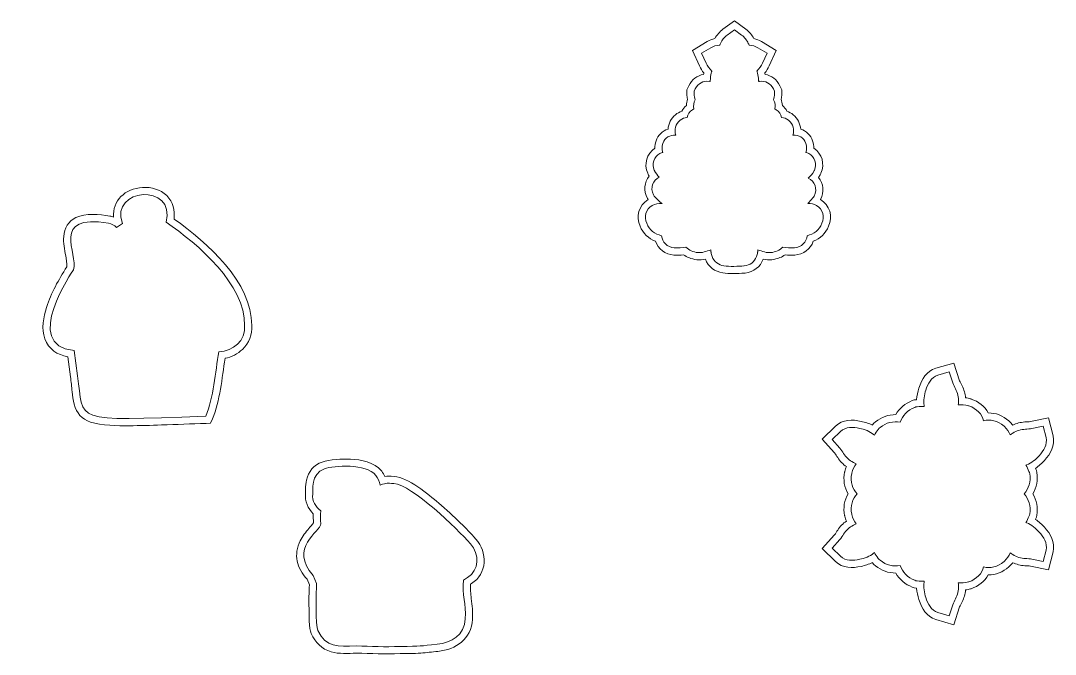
# Model space of a CAD drawing. Header units: millimetres. Extents: x -1956 to 3160, y -604 to 586.
# Drawn here: x 178.4 to 610, y 107.8 to 372 of the extents above; entities that cross this region are included whole.
import ezdxf

# ---------------------------------------------------------------- set-up
doc = ezdxf.new("R2010")
doc.units = ezdxf.units.MM
doc.header["$MEASUREMENT"] = 0
doc.layers.add('Katman 1', color=7, linetype='Continuous')

msp = doc.modelspace()

# ---------------------------------------------------------------- linework, layer by layer
at = {"layer": 'Katman 1', "color": 22, "lineweight": 20}
for points, knots in [([(488.1698, 272.6107), (488.1664, 272.6018), (488.163, 272.593), (488.1596, 272.5842), (486.9812, 269.314), (484.0374, 267.2317), (480.6356, 266.8018), (480.6356, 266.8018), (480.4613, 266.7797), (480.4613, 266.7797), (480.4613, 266.7797), (480.2862, 266.7654), (480.2862, 266.7654), (477.6662, 266.5502), (473.8326, 266.3942), (471.2655, 266.8453), (467.9863, 267.3601), (465.1888, 269.4203), (464.0487, 272.5842), (464.0454, 272.593), (464.042, 272.6018), (464.0386, 272.6107), (461.6724, 272.0103), (459.3411, 272.3301), (457.0694, 273.2198), (456.2939, 273.5236), (455.5827, 273.9262), (454.9435, 274.4253), (453.5917, 274.2458), (452.2217, 274.2052), (450.8609, 274.2998), (447.3067, 274.5471), (444.3189, 276.8078), (443.2097, 280.0407), (440.3077, 281.1915), (438.0325, 283.3204), (436.798, 286.3316), (434.9225, 290.3737), (436.3119, 295.0708), (440.1017, 297.3979), (440.1017, 297.3979), (439.8209, 297.912), (439.8209, 297.912), (438.0842, 301.0917), (438.5246, 304.6768), (440.6051, 307.2344), (440.4401, 307.5064), (440.285, 307.7864), (440.1394, 308.0746), (440.1394, 308.0746), (440.0529, 308.2459), (440.0529, 308.2459), (440.0529, 308.2459), (439.9747, 308.4211), (439.9747, 308.4211), (438.2783, 312.2258), (439.5199, 316.6166), (442.9414, 318.8717), (442.9259, 319.875), (443.0902, 320.8789), (443.4441, 321.8612), (444.2769, 324.353), (446.1402, 326.072), (448.4359, 326.8198), (448.6228, 329.11), (449.6643, 331.242), (451.5824, 332.7965), (452.368, 333.4603), (453.2327, 333.9354), (454.1649, 334.2499), (454.6445, 335.1775), (455.2952, 336.0079), (456.0831, 336.7037), (456.1169, 337.5716), (456.2807, 338.4298), (456.5718, 339.2507), (456.4113, 339.958), (456.3291, 340.6808), (456.3273, 341.4126), (456.3273, 341.4126), (456.3228, 343.2487), (456.3228, 343.2487), (456.3228, 343.2487), (457.1194, 344.903), (457.1194, 344.903), (458.4001, 347.5626), (460.6141, 349.1781), (463.279, 349.6201), (463.3152, 349.8179), (463.3549, 350.015), (463.3974, 350.2116), (462.6893, 351.1077), (462.0792, 352.0748), (461.601, 353.124), (461.601, 353.124), (458.6295, 359.6445), (458.6295, 359.6445), (458.6295, 359.6445), (464.7847, 363.3134), (464.7847, 363.3134), (465.7953, 363.9157), (466.8551, 364.317), (467.9695, 364.5707), (468.824, 366.0779), (469.9324, 367.3707), (471.3392, 368.4234), (471.3392, 368.4234), (476.1323, 372.01), (476.1323, 372.01), (476.1323, 372.01), (480.9253, 368.4235), (480.9253, 368.4235), (482.3312, 367.3714), (483.4213, 366.076), (484.2588, 364.5662), (485.3659, 364.3123), (486.4192, 363.9121), (487.4237, 363.3134), (487.4237, 363.3134), (493.5789, 359.6445), (493.5789, 359.6445), (493.5789, 359.6445), (490.6074, 353.124), (490.6074, 353.124), (490.1292, 352.0748), (489.5191, 351.1077), (488.811, 350.2116), (488.8535, 350.015), (488.8932, 349.8179), (488.9294, 349.6201), (491.5943, 349.1781), (493.8083, 347.5626), (495.089, 344.903), (495.089, 344.903), (495.8856, 343.2487), (495.8856, 343.2487), (495.8856, 343.2487), (495.8811, 341.4126), (495.8811, 341.4126), (495.8793, 340.6808), (495.7971, 339.958), (495.6366, 339.2507), (495.9277, 338.4298), (496.0915, 337.5716), (496.1253, 336.7037), (496.9132, 336.0079), (497.5639, 335.1775), (498.0435, 334.2499), (498.9757, 333.9354), (499.8404, 333.4603), (500.626, 332.7965), (502.5441, 331.242), (503.5856, 329.11), (503.7725, 326.8198), (506.0682, 326.072), (507.9315, 324.353), (508.7643, 321.8613), (509.1182, 320.8789), (509.2825, 319.8751), (509.267, 318.8717), (512.6885, 316.6167), (513.9301, 312.2258), (512.2337, 308.4211), (512.2337, 308.4211), (512.1555, 308.2459), (512.1555, 308.2459), (512.1555, 308.2459), (512.069, 308.0746), (512.069, 308.0746), (511.8211, 307.5838), (511.5474, 307.1203), (511.2467, 306.6812), (513.2756, 304.1435), (513.7108, 300.6077), (512.0112, 297.4558), (515.873, 295.1493), (517.3016, 290.4074), (515.4104, 286.3316), (514.1759, 283.3204), (511.9007, 281.1915), (508.9987, 280.0407), (507.8895, 276.8078), (504.9017, 274.5471), (501.3475, 274.2998), (499.9867, 274.2052), (498.6167, 274.2458), (497.2649, 274.4253), (496.6257, 273.9262), (495.9145, 273.5236), (495.139, 273.2198), (492.8673, 272.3301), (490.536, 272.0103), (488.1698, 272.6107)], [0, 0, 0, 0, 0.015625, 0.015625, 0.015625, 0.03125, 0.03125, 0.03125, 0.046875, 0.046875, 0.046875, 0.0625, 0.0625, 0.0625, 0.078125, 0.078125, 0.078125, 0.09375, 0.09375, 0.09375, 0.109375, 0.109375, 0.109375, 0.125, 0.125, 0.125, 0.140625, 0.140625, 0.140625, 0.15625, 0.15625, 0.15625, 0.171875, 0.171875, 0.171875, 0.1875, 0.1875, 0.1875, 0.203125, 0.203125, 0.203125, 0.21875, 0.21875, 0.21875, 0.234375, 0.234375, 0.234375, 0.25, 0.25, 0.25, 0.265625, 0.265625, 0.265625, 0.28125, 0.28125, 0.28125, 0.296875, 0.296875, 0.296875, 0.3125, 0.3125, 0.3125, 0.328125, 0.328125, 0.328125, 0.34375, 0.34375, 0.34375, 0.359375, 0.359375, 0.359375, 0.375, 0.375, 0.375, 0.390625, 0.390625, 0.390625, 0.40625, 0.40625, 0.40625, 0.421875, 0.421875, 0.421875, 0.4375, 0.4375, 0.4375, 0.453125, 0.453125, 0.453125, 0.46875, 0.46875, 0.46875, 0.484375, 0.484375, 0.484375, 0.5, 0.5, 0.5, 0.515625, 0.515625, 0.515625, 0.53125, 0.53125, 0.53125, 0.546875, 0.546875, 0.546875, 0.5625, 0.5625, 0.5625, 0.578125, 0.578125, 0.578125, 0.59375, 0.59375, 0.59375, 0.609375, 0.609375, 0.609375, 0.625, 0.625, 0.625, 0.640625, 0.640625, 0.640625, 0.65625, 0.65625, 0.65625, 0.671875, 0.671875, 0.671875, 0.6875, 0.6875, 0.6875, 0.703125, 0.703125, 0.703125, 0.71875, 0.71875, 0.71875, 0.734375, 0.734375, 0.734375, 0.75, 0.75, 0.75, 0.765625, 0.765625, 0.765625, 0.78125, 0.78125, 0.78125, 0.796875, 0.796875, 0.796875, 0.8125, 0.8125, 0.8125, 0.828125, 0.828125, 0.828125, 0.84375, 0.84375, 0.84375, 0.859375, 0.859375, 0.859375, 0.875, 0.875, 0.875, 0.890625, 0.890625, 0.890625, 0.90625, 0.90625, 0.90625, 0.921875, 0.921875, 0.921875, 0.9375, 0.9375, 0.9375, 0.953125, 0.953125, 0.953125, 0.96875, 0.96875, 0.96875, 0.984375, 0.984375, 0.984375, 1, 1, 1, 1]), ([(485.8576, 276.4753), (485.864, 276.3029), (485.865, 276.1253), (485.8569, 275.9385), (485.8569, 275.9385), (485.8469, 275.7091), (485.8469, 275.7091), (485.8469, 275.7091), (485.816, 275.4816), (485.816, 275.4816), (485.7295, 274.8456), (485.5799, 274.2267), (485.3477, 273.6303), (484.5637, 271.4177), (482.5592, 270.069), (480.2595, 269.7781), (480.2595, 269.7781), (480.1503, 269.7643), (480.1503, 269.7643), (480.1503, 269.7643), (480.0407, 269.7553), (480.0407, 269.7553), (478.0716, 269.5938), (473.8729, 269.4266), (471.7574, 269.8049), (469.5384, 270.1449), (467.6228, 271.4794), (466.8607, 273.6303), (466.6285, 274.2267), (466.4789, 274.8456), (466.3924, 275.4816), (466.3924, 275.4816), (466.3615, 275.7091), (466.3615, 275.7091), (466.3615, 275.7091), (466.3515, 275.9385), (466.3515, 275.9385), (466.3434, 276.1253), (466.3444, 276.3029), (466.3508, 276.4753), (465.4447, 276.1519), (464.5194, 275.8656), (463.5794, 275.5952), (461.7206, 275.0346), (459.9256, 275.3179), (458.1635, 276.0132), (457.2359, 276.3714), (456.5055, 276.9255), (455.9264, 277.6409), (454.3424, 277.2939), (452.7114, 277.1635), (451.0691, 277.2926), (448.0474, 277.488), (445.9762, 279.75), (445.7666, 282.375), (442.9319, 283.0469), (440.67, 284.7363), (439.5475, 287.5345), (438.2601, 290.2333), (439.1652, 293.4102), (441.8333, 294.9374), (443.0578, 295.6383), (444.5369, 295.9078), (445.9436, 295.7485), (444.9, 296.5565), (443.931, 297.4663), (443.056, 298.4807), (443.056, 298.4807), (442.7087, 298.8833), (442.7087, 298.8833), (442.7087, 298.8833), (442.4538, 299.35), (442.4538, 299.35), (440.7892, 302.398), (442.2154, 305.4938), (444.781, 306.8337), (444.0223, 307.527), (443.3599, 308.3527), (442.8171, 309.4273), (442.8171, 309.4273), (442.7633, 309.5338), (442.7633, 309.5338), (442.7633, 309.5338), (442.7147, 309.6428), (442.7147, 309.6428), (441.5449, 312.2622), (442.4975, 315.2868), (445.0502, 316.6378), (445.4706, 316.8604), (445.8613, 317.0047), (446.2655, 317.109), (445.8591, 318.3013), (445.8008, 319.5761), (446.2785, 320.8773), (447.0745, 323.31), (449.3032, 324.412), (451.6571, 324.2198), (451.0386, 326.5084), (451.5146, 328.8965), (453.4956, 330.4854), (454.3704, 331.2334), (455.3531, 331.5614), (456.3863, 331.6844), (456.6918, 332.9462), (457.4646, 334.1026), (458.6505, 334.9053), (458.6505, 334.9053), (459.1827, 335.2654), (459.1827, 335.2654), (458.9281, 336.5774), (459.1344, 337.9023), (459.7548, 339.0464), (459.4797, 339.7945), (459.3294, 340.5842), (459.3273, 341.4199), (459.3273, 341.4199), (459.3245, 342.5675), (459.3245, 342.5675), (459.3245, 342.5675), (459.8224, 343.6015), (459.8224, 343.6015), (461.0076, 346.0629), (463.1679, 346.9432), (465.54, 346.7073), (465.54, 346.7073), (465.6366, 346.7518), (465.6366, 346.7518), (465.6366, 346.7518), (465.9745, 346.705), (465.9745, 346.705), (465.9745, 346.705), (466.0903, 348.0608), (466.0903, 348.0608), (466.1695, 348.9881), (466.3806, 349.8562), (466.6142, 350.752), (466.634, 350.828), (466.6581, 350.9149), (466.6832, 351.0071), (465.7295, 351.998), (464.9066, 353.1046), (464.3309, 354.3681), (464.3309, 354.3681), (462.4737, 358.4434), (462.4737, 358.4434), (462.4737, 358.4434), (466.3207, 360.7364), (466.3207, 360.7364), (467.4036, 361.3819), (468.5535, 361.6968), (469.7978, 361.842), (469.8591, 361.8492), (469.9228, 361.8554), (469.9879, 361.8611), (470.0871, 362.0997), (470.1868, 362.3386), (470.2956, 362.5572), (470.9828, 363.9385), (471.8957, 365.0928), (473.1366, 366.0214), (473.1366, 366.0214), (476.1323, 368.2631), (476.1323, 368.2631), (476.1323, 368.2631), (479.1279, 366.0215), (479.1279, 366.0215), (480.3717, 365.0907), (481.2651, 363.9229), (481.9348, 362.5317), (482.0349, 362.3237), (482.1286, 362.0925), (482.2225, 361.861), (482.2869, 361.8553), (482.3499, 361.8491), (482.4106, 361.842), (483.6549, 361.6968), (484.8048, 361.3819), (485.8877, 360.7364), (485.8877, 360.7364), (489.7347, 358.4434), (489.7347, 358.4434), (489.7347, 358.4434), (487.8775, 354.3681), (487.8775, 354.3681), (487.3018, 353.1046), (486.4789, 351.998), (485.5252, 351.0071), (485.5503, 350.9149), (485.5744, 350.828), (485.5942, 350.752), (485.8278, 349.8562), (486.0389, 348.9881), (486.1181, 348.0608), (486.1181, 348.0608), (486.2339, 346.705), (486.2339, 346.705), (486.2339, 346.705), (486.5718, 346.7518), (486.5718, 346.7518), (486.5718, 346.7518), (486.6684, 346.7073), (486.6684, 346.7073), (489.0405, 346.9432), (491.2008, 346.0629), (492.386, 343.6015), (492.386, 343.6015), (492.8839, 342.5675), (492.8839, 342.5675), (492.8839, 342.5675), (492.8811, 341.4199), (492.8811, 341.4199), (492.879, 340.5842), (492.7287, 339.7945), (492.4536, 339.0464), (493.074, 337.9023), (493.2803, 336.5774), (493.0257, 335.2654), (493.0257, 335.2654), (493.5579, 334.9053), (493.5579, 334.9053), (494.7438, 334.1026), (495.5166, 332.9462), (495.8221, 331.6844), (496.8553, 331.5614), (497.838, 331.2334), (498.7128, 330.4854), (500.6938, 328.8965), (501.1698, 326.5084), (500.5513, 324.2198), (502.9052, 324.412), (505.1339, 323.31), (505.9299, 320.8773), (506.4076, 319.5762), (506.3493, 318.3014), (505.943, 317.1091), (506.3463, 317.005), (506.7373, 316.8606), (507.1582, 316.6378), (509.7109, 315.2868), (510.6635, 312.2622), (509.4937, 309.6428), (509.4937, 309.6428), (509.4451, 309.5338), (509.4451, 309.5338), (509.4451, 309.5338), (509.3913, 309.4273), (509.3913, 309.4273), (508.7287, 308.1155), (507.8879, 307.1746), (506.9113, 306.3927), (509.5496, 305.0866), (511.0442, 301.9437), (509.3546, 298.85), (509.3546, 298.85), (509.0998, 298.3834), (509.0998, 298.3834), (509.0998, 298.3834), (508.7525, 297.9808), (508.7525, 297.9808), (508.1263, 297.2549), (507.4876, 296.4987), (506.8036, 295.7884), (508.043, 295.8324), (509.3061, 295.5493), (510.3751, 294.9374), (513.0432, 293.4102), (513.9483, 290.2333), (512.6609, 287.5345), (511.5384, 284.7363), (509.2765, 283.0469), (506.4418, 282.375), (506.2322, 279.75), (504.161, 277.488), (501.1393, 277.2926), (499.497, 277.1635), (497.866, 277.2939), (496.282, 277.6409), (495.7029, 276.9255), (494.9725, 276.3714), (494.0449, 276.0132), (492.2828, 275.3179), (490.4878, 275.0346), (488.629, 275.5952), (487.689, 275.8656), (486.7637, 276.1519), (485.8576, 276.4753)], [0, 0, 0, 0, 0.01052632, 0.01052632, 0.01052632, 0.02105263, 0.02105263, 0.02105263, 0.03157895, 0.03157895, 0.03157895, 0.04210526, 0.04210526, 0.04210526, 0.05263158, 0.05263158, 0.05263158, 0.06315789, 0.06315789, 0.06315789, 0.07368421, 0.07368421, 0.07368421, 0.08421053, 0.08421053, 0.08421053, 0.09473684, 0.09473684, 0.09473684, 0.10526316, 0.10526316, 0.10526316, 0.11578947, 0.11578947, 0.11578947, 0.12631579, 0.12631579, 0.12631579, 0.13684211, 0.13684211, 0.13684211, 0.14736842, 0.14736842, 0.14736842, 0.15789474, 0.15789474, 0.15789474, 0.16842105, 0.16842105, 0.16842105, 0.17894737, 0.17894737, 0.17894737, 0.18947368, 0.18947368, 0.18947368, 0.2, 0.2, 0.2, 0.21052632, 0.21052632, 0.21052632, 0.22105263, 0.22105263, 0.22105263, 0.23157895, 0.23157895, 0.23157895, 0.24210526, 0.24210526, 0.24210526, 0.25263158, 0.25263158, 0.25263158, 0.26315789, 0.26315789, 0.26315789, 0.27368421, 0.27368421, 0.27368421, 0.28421053, 0.28421053, 0.28421053, 0.29473684, 0.29473684, 0.29473684, 0.30526316, 0.30526316, 0.30526316, 0.31578947, 0.31578947, 0.31578947, 0.32631579, 0.32631579, 0.32631579, 0.33684211, 0.33684211, 0.33684211, 0.34736842, 0.34736842, 0.34736842, 0.35789474, 0.35789474, 0.35789474, 0.36842105, 0.36842105, 0.36842105, 0.37894737, 0.37894737, 0.37894737, 0.38947368, 0.38947368, 0.38947368, 0.4, 0.4, 0.4, 0.41052632, 0.41052632, 0.41052632, 0.42105263, 0.42105263, 0.42105263, 0.43157895, 0.43157895, 0.43157895, 0.44210526, 0.44210526, 0.44210526, 0.45263158, 0.45263158, 0.45263158, 0.46315789, 0.46315789, 0.46315789, 0.47368421, 0.47368421, 0.47368421, 0.48421053, 0.48421053, 0.48421053, 0.49473684, 0.49473684, 0.49473684, 0.50526316, 0.50526316, 0.50526316, 0.51578947, 0.51578947, 0.51578947, 0.52631579, 0.52631579, 0.52631579, 0.53684211, 0.53684211, 0.53684211, 0.54736842, 0.54736842, 0.54736842, 0.55789474, 0.55789474, 0.55789474, 0.56842105, 0.56842105, 0.56842105, 0.57894737, 0.57894737, 0.57894737, 0.58947368, 0.58947368, 0.58947368, 0.6, 0.6, 0.6, 0.61052632, 0.61052632, 0.61052632, 0.62105263, 0.62105263, 0.62105263, 0.63157895, 0.63157895, 0.63157895, 0.64210526, 0.64210526, 0.64210526, 0.65263158, 0.65263158, 0.65263158, 0.66315789, 0.66315789, 0.66315789, 0.67368421, 0.67368421, 0.67368421, 0.68421053, 0.68421053, 0.68421053, 0.69473684, 0.69473684, 0.69473684, 0.70526316, 0.70526316, 0.70526316, 0.71578947, 0.71578947, 0.71578947, 0.72631579, 0.72631579, 0.72631579, 0.73684211, 0.73684211, 0.73684211, 0.74736842, 0.74736842, 0.74736842, 0.75789474, 0.75789474, 0.75789474, 0.76842105, 0.76842105, 0.76842105, 0.77894737, 0.77894737, 0.77894737, 0.78947368, 0.78947368, 0.78947368, 0.8, 0.8, 0.8, 0.81052632, 0.81052632, 0.81052632, 0.82105263, 0.82105263, 0.82105263, 0.83157895, 0.83157895, 0.83157895, 0.84210526, 0.84210526, 0.84210526, 0.85263158, 0.85263158, 0.85263158, 0.86315789, 0.86315789, 0.86315789, 0.87368421, 0.87368421, 0.87368421, 0.88421053, 0.88421053, 0.88421053, 0.89473684, 0.89473684, 0.89473684, 0.90526316, 0.90526316, 0.90526316, 0.91578947, 0.91578947, 0.91578947, 0.92631579, 0.92631579, 0.92631579, 0.93684211, 0.93684211, 0.93684211, 0.94736842, 0.94736842, 0.94736842, 0.95789474, 0.95789474, 0.95789474, 0.96842105, 0.96842105, 0.96842105, 0.97894737, 0.97894737, 0.97894737, 0.98947368, 0.98947368, 0.98947368, 1, 1, 1, 1]), ([(271.7794, 244.8981), (272.3696, 238.6592), (267.0072, 234.1155), (261.1104, 233.9837), (259.5494, 225.4393), (258.9173, 214.8835), (255.6247, 207.1307), (198.8077, 204.9777), (204.8492, 204.6766), (202.1658, 223.9892), (202.1658, 223.9892), (200.7257, 234.4958), (200.7257, 234.4958), (178.4354, 236.526), (200.3939, 267.9788), (200.4507, 268.1544), (202.5281, 274.5739), (190.6158, 291.738), (215.0803, 287.5753), (216.4034, 287.3502), (217.534, 286.718), (218.3758, 285.8083), (218.3758, 285.8083), (220.8557, 287.4719), (220.8557, 287.4719), (215.3378, 302.3068), (243.3019, 304.5019), (239.0788, 287.9678), (252.4598, 278.8992), (272.2025, 261.9072), (271.7794, 244.8981)], [0, 0, 0, 0, 0.1, 0.1, 0.1, 0.2, 0.2, 0.2, 0.3, 0.3, 0.3, 0.4, 0.4, 0.4, 0.5, 0.5, 0.5, 0.6, 0.6, 0.6, 0.7, 0.7, 0.7, 0.8, 0.8, 0.8, 0.9, 0.9, 0.9, 1, 1, 1, 1]), ([(274.7822, 244.9966), (275.0876, 241.1962), (273.6981, 237.6315), (270.9599, 234.9912), (268.9598, 233.0626), (266.3997, 231.7835), (263.686, 231.2553), (262.3298, 222.8679), (261.6676, 213.6849), (258.386, 205.958), (258.386, 205.958), (257.6415, 204.205), (257.6415, 204.205), (257.6415, 204.205), (255.7383, 204.1329), (255.7383, 204.1329), (249.5672, 203.899), (243.3959, 203.6529), (237.2239, 203.4463), (232.7155, 203.2954), (228.1973, 203.1579), (223.6863, 203.14), (218.9136, 203.1211), (212.1287, 203.094), (207.5937, 204.6759), (203.8431, 205.9842), (201.742, 208.3417), (200.7443, 212.1407), (200.3047, 213.8145), (200.0976, 215.5869), (199.9103, 217.3052), (199.6819, 219.4009), (199.48, 221.4921), (199.1936, 223.5818), (199.1936, 223.5818), (198.0596, 231.855), (198.0596, 231.855), (193.7731, 232.7275), (190.0817, 234.9595), (188.5023, 239.413), (187.0299, 243.5647), (187.9025, 248.4222), (189.2098, 252.5035), (191.1487, 258.5564), (194.2632, 264.0394), (197.6631, 269.3622), (197.8613, 270.5648), (197.4051, 272.928), (197.2205, 273.9488), (196.7417, 276.5972), (196.1781, 279.3567), (196.3786, 282.0554), (196.6382, 285.5508), (198.2272, 288.3583), (201.4738, 289.9073), (205.5381, 291.8464), (211.2933, 291.2628), (215.5835, 290.5328), (216.137, 290.4386), (216.6758, 290.2948), (217.194, 290.1035), (216.6043, 296.9434), (221.907, 302.047), (229.3072, 302.4781), (232.9086, 302.688), (236.6966, 301.6613), (239.3283, 299.1028), (242.0638, 296.4434), (242.8417, 292.9048), (242.3894, 289.331), (256.264, 279.6355), (275.0976, 262.6996), (274.7822, 244.9966)], [0, 0, 0, 0, 0.04166667, 0.04166667, 0.04166667, 0.08333333, 0.08333333, 0.08333333, 0.125, 0.125, 0.125, 0.16666667, 0.16666667, 0.16666667, 0.20833333, 0.20833333, 0.20833333, 0.25, 0.25, 0.25, 0.29166667, 0.29166667, 0.29166667, 0.33333333, 0.33333333, 0.33333333, 0.375, 0.375, 0.375, 0.41666667, 0.41666667, 0.41666667, 0.45833333, 0.45833333, 0.45833333, 0.5, 0.5, 0.5, 0.54166667, 0.54166667, 0.54166667, 0.58333333, 0.58333333, 0.58333333, 0.625, 0.625, 0.625, 0.66666667, 0.66666667, 0.66666667, 0.70833333, 0.70833333, 0.70833333, 0.75, 0.75, 0.75, 0.79166667, 0.79166667, 0.79166667, 0.83333333, 0.83333333, 0.83333333, 0.875, 0.875, 0.875, 0.91666667, 0.91666667, 0.91666667, 0.95833333, 0.95833333, 0.95833333, 1, 1, 1, 1]), ([(572.5364, 214.7931), (573.2297, 214.7073), (573.9199, 214.5626), (574.6098, 214.3547), (574.6098, 214.3547), (574.7327, 214.3177), (574.7327, 214.3177), (574.7327, 214.3177), (574.8545, 214.2766), (574.8545, 214.2766), (577.93, 213.2392), (580.5153, 211.2428), (582.0075, 208.4743), (585.145, 208.5596), (588.1767, 207.3229), (590.5965, 205.1873), (590.5965, 205.1873), (590.6912, 205.1038), (590.6912, 205.1038), (590.6912, 205.1038), (590.7831, 205.0174), (590.7831, 205.0174), (591.3081, 204.5241), (591.7781, 204), (592.1985, 203.4442), (593.777, 204.1771), (595.4597, 204.553), (597.2467, 204.7025), (597.9469, 204.761), (598.9366, 204.7131), (599.5905, 204.8522), (599.5905, 204.8522), (607.195, 206.4696), (607.195, 206.4696), (607.195, 206.4696), (609.029, 198.9144), (609.029, 198.9144), (609.9818, 194.9896), (608.013, 191.4226), (605.4357, 188.6189), (604.3752, 187.4652), (603.1109, 186.2937), (601.7271, 185.3748), (601.7397, 185.3452), (601.7522, 185.3156), (601.7646, 185.286), (601.7646, 185.286), (602.1027, 184.481), (602.1027, 184.481), (602.1027, 184.481), (602.2591, 183.622), (602.2591, 183.622), (602.8236, 180.5232), (602.2212, 177.398), (600.661, 174.74), (602.2212, 172.082), (602.8236, 168.9568), (602.2591, 165.858), (602.2591, 165.858), (602.1027, 164.999), (602.1027, 164.999), (602.1027, 164.999), (601.7646, 164.194), (601.7646, 164.194), (601.7522, 164.1644), (601.7397, 164.1348), (601.7271, 164.1052), (603.1109, 163.1863), (604.3752, 162.0148), (605.4357, 160.8611), (608.013, 158.0574), (609.9818, 154.4904), (609.029, 150.5656), (609.029, 150.5656), (607.195, 143.0104), (607.195, 143.0104), (607.195, 143.0104), (599.5905, 144.6278), (599.5905, 144.6278), (598.9366, 144.7669), (597.9469, 144.719), (597.2467, 144.7775), (595.4597, 144.927), (593.777, 145.3029), (592.1985, 146.0358), (591.7781, 145.48), (591.3081, 144.9559), (590.7831, 144.4626), (590.7831, 144.4626), (590.6912, 144.3762), (590.6912, 144.3762), (590.6912, 144.3762), (590.5965, 144.2927), (590.5965, 144.2927), (588.1767, 142.1571), (585.145, 140.9204), (582.0075, 141.0057), (580.5153, 138.2372), (577.93, 136.2408), (574.8545, 135.2034), (574.8545, 135.2034), (574.7327, 135.1623), (574.7327, 135.1623), (574.7327, 135.1623), (574.6098, 135.1253), (574.6098, 135.1253), (573.9199, 134.9174), (573.2297, 134.7727), (572.5364, 134.6869), (572.3791, 132.9536), (571.8637, 131.2938), (571.106, 129.6852), (570.8066, 129.0494), (570.2703, 128.2164), (570.0638, 127.5805), (570.0638, 127.5805), (567.6623, 120.1866), (567.6623, 120.1866), (567.6623, 120.1866), (560.2027, 122.3755), (560.2027, 122.3755), (556.276, 123.5277), (554.2346, 126.9617), (553.0828, 130.6351), (552.614, 132.1303), (552.2318, 133.811), (552.1279, 135.4689), (552.0959, 135.4728), (552.0638, 135.4768), (552.0318, 135.4809), (552.0318, 135.4809), (551.1659, 135.5906), (551.1659, 135.5906), (551.1659, 135.5906), (550.3439, 135.8845), (550.3439, 135.8845), (547.3776, 136.9451), (544.9721, 139.0298), (543.4503, 141.7104), (540.3695, 141.6899), (537.357, 142.7321), (534.9598, 144.7664), (534.9598, 144.7664), (534.2939, 145.3315), (534.2939, 145.3315), (534.2939, 145.3315), (533.7657, 146.0269), (533.7657, 146.0269), (533.7463, 146.0525), (533.7269, 146.0781), (533.7076, 146.1038), (532.2199, 145.3648), (530.5733, 144.8557), (529.0439, 144.5141), (525.2868, 143.6748), (521.292, 143.7256), (518.3309, 146.5501), (518.3309, 146.5501), (512.7053, 151.916), (512.7053, 151.916), (512.7053, 151.916), (517.908, 157.6928), (517.908, 157.6928), (518.3554, 158.1896), (518.8087, 159.0705), (519.2096, 159.6477), (520.2326, 161.1208), (521.3996, 162.3901), (522.8239, 163.3908), (522.5529, 164.0323), (522.3341, 164.7007), (522.1691, 165.4013), (522.1691, 165.4013), (522.1399, 165.5254), (522.1399, 165.5254), (522.1399, 165.5254), (522.1147, 165.6505), (522.1147, 165.6505), (521.4731, 168.8297), (521.9059, 172.064), (523.5532, 174.74), (521.9059, 177.416), (521.4731, 180.6503), (522.1147, 183.8295), (522.1147, 183.8295), (522.1399, 183.9546), (522.1399, 183.9546), (522.1399, 183.9546), (522.1691, 184.0787), (522.1691, 184.0787), (522.3341, 184.7793), (522.5529, 185.4477), (522.8239, 186.0892), (521.3996, 187.0899), (520.2326, 188.3592), (519.2096, 189.8323), (518.8087, 190.4095), (518.3554, 191.2904), (517.908, 191.7872), (517.908, 191.7872), (512.7053, 197.564), (512.7053, 197.564), (512.7053, 197.564), (518.3309, 202.9299), (518.3309, 202.9299), (521.292, 205.7544), (525.2868, 205.8052), (529.0439, 204.9659), (530.5733, 204.6243), (532.2199, 204.1152), (533.7076, 203.3762), (533.7269, 203.4019), (533.7463, 203.4275), (533.7657, 203.4531), (533.7657, 203.4531), (534.2939, 204.1485), (534.2939, 204.1485), (534.2939, 204.1485), (534.9598, 204.7136), (534.9598, 204.7136), (537.357, 206.7479), (540.3695, 207.7901), (543.4503, 207.7696), (544.9721, 210.4502), (547.3776, 212.5349), (550.3439, 213.5955), (550.3439, 213.5955), (551.1659, 213.8894), (551.1659, 213.8894), (551.1659, 213.8894), (552.0318, 213.9991), (552.0318, 213.9991), (552.0638, 214.0032), (552.0959, 214.0072), (552.1279, 214.0111), (552.2318, 215.669), (552.614, 217.3497), (553.0828, 218.8449), (554.2346, 222.5183), (556.276, 225.9523), (560.2027, 227.1045), (560.2027, 227.1045), (567.6623, 229.2934), (567.6623, 229.2934), (567.6623, 229.2934), (570.0638, 221.8995), (570.0638, 221.8995), (570.2703, 221.2636), (570.8066, 220.4306), (571.106, 219.7948), (571.8637, 218.1862), (572.3791, 216.5264), (572.5364, 214.7931)], [0, 0, 0, 0, 0.01190476, 0.01190476, 0.01190476, 0.02380952, 0.02380952, 0.02380952, 0.03571429, 0.03571429, 0.03571429, 0.04761905, 0.04761905, 0.04761905, 0.05952381, 0.05952381, 0.05952381, 0.07142857, 0.07142857, 0.07142857, 0.08333333, 0.08333333, 0.08333333, 0.0952381, 0.0952381, 0.0952381, 0.10714286, 0.10714286, 0.10714286, 0.11904762, 0.11904762, 0.11904762, 0.13095238, 0.13095238, 0.13095238, 0.14285714, 0.14285714, 0.14285714, 0.1547619, 0.1547619, 0.1547619, 0.16666667, 0.16666667, 0.16666667, 0.17857143, 0.17857143, 0.17857143, 0.19047619, 0.19047619, 0.19047619, 0.20238095, 0.20238095, 0.20238095, 0.21428571, 0.21428571, 0.21428571, 0.22619048, 0.22619048, 0.22619048, 0.23809524, 0.23809524, 0.23809524, 0.25, 0.25, 0.25, 0.26190476, 0.26190476, 0.26190476, 0.27380952, 0.27380952, 0.27380952, 0.28571429, 0.28571429, 0.28571429, 0.29761905, 0.29761905, 0.29761905, 0.30952381, 0.30952381, 0.30952381, 0.32142857, 0.32142857, 0.32142857, 0.33333333, 0.33333333, 0.33333333, 0.3452381, 0.3452381, 0.3452381, 0.35714286, 0.35714286, 0.35714286, 0.36904762, 0.36904762, 0.36904762, 0.38095238, 0.38095238, 0.38095238, 0.39285714, 0.39285714, 0.39285714, 0.4047619, 0.4047619, 0.4047619, 0.41666667, 0.41666667, 0.41666667, 0.42857143, 0.42857143, 0.42857143, 0.44047619, 0.44047619, 0.44047619, 0.45238095, 0.45238095, 0.45238095, 0.46428571, 0.46428571, 0.46428571, 0.47619048, 0.47619048, 0.47619048, 0.48809524, 0.48809524, 0.48809524, 0.5, 0.5, 0.5, 0.51190476, 0.51190476, 0.51190476, 0.52380952, 0.52380952, 0.52380952, 0.53571429, 0.53571429, 0.53571429, 0.54761905, 0.54761905, 0.54761905, 0.55952381, 0.55952381, 0.55952381, 0.57142857, 0.57142857, 0.57142857, 0.58333333, 0.58333333, 0.58333333, 0.5952381, 0.5952381, 0.5952381, 0.60714286, 0.60714286, 0.60714286, 0.61904762, 0.61904762, 0.61904762, 0.63095238, 0.63095238, 0.63095238, 0.64285714, 0.64285714, 0.64285714, 0.6547619, 0.6547619, 0.6547619, 0.66666667, 0.66666667, 0.66666667, 0.67857143, 0.67857143, 0.67857143, 0.69047619, 0.69047619, 0.69047619, 0.70238095, 0.70238095, 0.70238095, 0.71428571, 0.71428571, 0.71428571, 0.72619048, 0.72619048, 0.72619048, 0.73809524, 0.73809524, 0.73809524, 0.75, 0.75, 0.75, 0.76190476, 0.76190476, 0.76190476, 0.77380952, 0.77380952, 0.77380952, 0.78571429, 0.78571429, 0.78571429, 0.79761905, 0.79761905, 0.79761905, 0.80952381, 0.80952381, 0.80952381, 0.82142857, 0.82142857, 0.82142857, 0.83333333, 0.83333333, 0.83333333, 0.8452381, 0.8452381, 0.8452381, 0.85714286, 0.85714286, 0.85714286, 0.86904762, 0.86904762, 0.86904762, 0.88095238, 0.88095238, 0.88095238, 0.89285714, 0.89285714, 0.89285714, 0.9047619, 0.9047619, 0.9047619, 0.91666667, 0.91666667, 0.91666667, 0.92857143, 0.92857143, 0.92857143, 0.94047619, 0.94047619, 0.94047619, 0.95238095, 0.95238095, 0.95238095, 0.96428571, 0.96428571, 0.96428571, 0.97619048, 0.97619048, 0.97619048, 0.98809524, 0.98809524, 0.98809524, 1, 1, 1, 1]), ([(596.9907, 174.74), (598.8604, 172.5529), (599.8828, 169.554), (599.3077, 166.3956), (599.3077, 166.3956), (599.2099, 165.8587), (599.2099, 165.8587), (599.2099, 165.8587), (598.9986, 165.3555), (598.9986, 165.3555), (598.6193, 164.4522), (598.1844, 163.572), (597.6888, 162.7275), (597.6888, 162.7275), (597.9012, 162.6757), (597.9012, 162.6757), (597.9012, 162.6757), (598.1112, 162.6043), (598.1112, 162.6043), (599.9964, 161.963), (601.8874, 160.2881), (603.2271, 158.8308), (605.0892, 156.8051), (606.8167, 154.1692), (606.1137, 151.2733), (606.1137, 151.2733), (604.9674, 146.5513), (604.9674, 146.5513), (604.9674, 146.5513), (600.2146, 147.5622), (600.2146, 147.5622), (599.4263, 147.7299), (598.3231, 147.698), (597.4967, 147.7671), (595.5788, 147.9275), (593.8355, 148.3832), (592.2413, 149.4398), (591.8003, 149.6723), (591.4373, 149.9217), (591.1243, 150.1911), (590.587, 148.8791), (589.8494, 147.7022), (588.7289, 146.649), (588.7289, 146.649), (588.671, 146.5946), (588.671, 146.5946), (588.671, 146.5946), (588.6114, 146.542), (588.6114, 146.542), (585.944, 144.1902), (582.8424, 143.5418), (580.098, 144.3055), (579.3901, 141.5458), (577.276, 139.1833), (573.8956, 138.046), (573.8956, 138.046), (573.8203, 138.0206), (573.8203, 138.0206), (573.8203, 138.0206), (573.7443, 137.9977), (573.7443, 137.9977), (572.2763, 137.5551), (570.885, 137.505), (569.4788, 137.6952), (569.556, 137.2874), (569.5906, 136.8461), (569.5709, 136.3452), (569.6829, 134.4544), (569.2017, 132.6825), (568.392, 130.9635), (568.0387, 130.2133), (567.4595, 129.2738), (567.2105, 128.5072), (567.2105, 128.5072), (565.7096, 123.8861), (565.7096, 123.8861), (565.7096, 123.8861), (561.0474, 125.2541), (561.0474, 125.2541), (558.1712, 126.098), (556.7719, 128.8969), (555.9454, 131.5327), (555.3532, 133.4215), (554.8483, 135.8965), (555.2354, 137.8498), (555.2354, 137.8498), (555.2785, 138.0674), (555.2785, 138.0674), (555.2785, 138.0674), (555.3399, 138.2774), (555.3399, 138.2774), (554.3606, 138.2705), (553.3805, 138.334), (552.409, 138.4571), (552.409, 138.4571), (551.8677, 138.5257), (551.8677, 138.5257), (551.8677, 138.5257), (551.3539, 138.7094), (551.3539, 138.7094), (548.331, 139.7905), (546.2451, 142.1755), (545.2859, 144.8882), (542.4569, 144.3625), (539.3485, 144.9765), (536.9009, 147.0538), (536.9009, 147.0538), (536.4848, 147.4069), (536.4848, 147.4069), (536.4848, 147.4069), (536.1547, 147.8415), (536.1547, 147.8415), (535.5621, 148.6216), (535.0172, 149.4384), (534.5337, 150.2898), (534.5337, 150.2898), (534.3826, 150.1318), (534.3826, 150.1318), (534.3826, 150.1318), (534.2157, 149.9856), (534.2157, 149.9856), (532.7177, 148.6736), (530.3218, 147.8734), (528.3899, 147.4419), (525.694, 146.8397), (522.5704, 146.6522), (520.4015, 148.7209), (520.4015, 148.7209), (516.8855, 152.0746), (516.8855, 152.0746), (516.8855, 152.0746), (520.1372, 155.6851), (520.1372, 155.6851), (520.6766, 156.284), (521.2006, 157.2553), (521.6736, 157.9364), (522.7715, 159.5172), (524.0378, 160.7991), (525.75, 161.6514), (526.1718, 161.9171), (526.5693, 162.1067), (526.9591, 162.2431), (526.0915, 163.3645), (525.441, 164.5917), (525.0893, 166.0888), (525.0893, 166.0888), (525.0711, 166.1661), (525.0711, 166.1661), (525.0711, 166.1661), (525.0554, 166.2439), (525.0554, 166.2439), (524.3499, 169.7418), (525.3357, 172.7492), (527.3656, 174.74), (525.3357, 176.7308), (524.3499, 179.7382), (525.0554, 183.2361), (525.0554, 183.2361), (525.0711, 183.3139), (525.0711, 183.3139), (525.0711, 183.3139), (525.0893, 183.3912), (525.0893, 183.3912), (525.441, 184.8883), (526.0915, 186.1155), (526.9591, 187.2369), (526.5693, 187.3733), (526.1718, 187.5629), (525.75, 187.8286), (524.0378, 188.6809), (522.7715, 189.9628), (521.6736, 191.5436), (521.2006, 192.2247), (520.6766, 193.196), (520.1372, 193.7949), (520.1372, 193.7949), (516.8855, 197.4054), (516.8855, 197.4054), (516.8855, 197.4054), (520.4015, 200.7591), (520.4015, 200.7591), (522.5704, 202.8278), (525.694, 202.6403), (528.3899, 202.0381), (530.3218, 201.6066), (532.7177, 200.8064), (534.2157, 199.4944), (534.2157, 199.4944), (534.3826, 199.3482), (534.3826, 199.3482), (534.3826, 199.3482), (534.5337, 199.1902), (534.5337, 199.1902), (535.0172, 200.0416), (535.5621, 200.8584), (536.1547, 201.6385), (536.1547, 201.6385), (536.4848, 202.0731), (536.4848, 202.0731), (536.4848, 202.0731), (536.9009, 202.4262), (536.9009, 202.4262), (539.3485, 204.5035), (542.4569, 205.1175), (545.2859, 204.5918), (546.2451, 207.3045), (548.331, 209.6895), (551.3539, 210.7706), (551.3539, 210.7706), (551.8677, 210.9543), (551.8677, 210.9543), (551.8677, 210.9543), (552.409, 211.0229), (552.409, 211.0229), (553.3805, 211.146), (554.3606, 211.2095), (555.3399, 211.2026), (555.3399, 211.2026), (555.2785, 211.4126), (555.2785, 211.4126), (555.2785, 211.4126), (555.2354, 211.6302), (555.2354, 211.6302), (554.8483, 213.5835), (555.3532, 216.0585), (555.9454, 217.9473), (556.7719, 220.5831), (558.1712, 223.382), (561.0474, 224.2259), (561.0474, 224.2259), (565.7096, 225.5939), (565.7096, 225.5939), (565.7096, 225.5939), (567.2105, 220.9728), (567.2105, 220.9728), (567.4595, 220.2062), (568.0387, 219.2667), (568.392, 218.5165), (569.2017, 216.7975), (569.6829, 215.0256), (569.5709, 213.1348), (569.5906, 212.6339), (569.556, 212.1926), (569.4788, 211.7848), (570.885, 211.975), (572.2763, 211.9249), (573.7443, 211.4823), (573.7443, 211.4823), (573.8203, 211.4594), (573.8203, 211.4594), (573.8203, 211.4594), (573.8956, 211.434), (573.8956, 211.434), (577.276, 210.2967), (579.3901, 207.9342), (580.098, 205.1745), (582.8424, 205.9382), (585.944, 205.2898), (588.6114, 202.938), (588.6114, 202.938), (588.671, 202.8854), (588.671, 202.8854), (588.671, 202.8854), (588.7289, 202.831), (588.7289, 202.831), (589.8494, 201.7778), (590.587, 200.6009), (591.1243, 199.2889), (591.4373, 199.5583), (591.8003, 199.8077), (592.2413, 200.0402), (593.8355, 201.0968), (595.5788, 201.5525), (597.4967, 201.7129), (598.3231, 201.782), (599.4263, 201.7501), (600.2146, 201.9178), (600.2146, 201.9178), (604.9674, 202.9287), (604.9674, 202.9287), (604.9674, 202.9287), (606.1137, 198.2067), (606.1137, 198.2067), (606.8167, 195.3108), (605.0892, 192.6749), (603.2271, 190.6492), (601.8874, 189.1919), (599.9964, 187.517), (598.1112, 186.8757), (598.1112, 186.8757), (597.9012, 186.8043), (597.9012, 186.8043), (597.9012, 186.8043), (597.6888, 186.7525), (597.6888, 186.7525), (598.1844, 185.908), (598.6193, 185.0278), (598.9986, 184.1245), (598.9986, 184.1245), (599.2099, 183.6213), (599.2099, 183.6213), (599.2099, 183.6213), (599.3077, 183.0844), (599.3077, 183.0844), (599.8828, 179.926), (598.8604, 176.9271), (596.9907, 174.74)], [0, 0, 0, 0, 0.00980392, 0.00980392, 0.00980392, 0.01960784, 0.01960784, 0.01960784, 0.02941176, 0.02941176, 0.02941176, 0.03921569, 0.03921569, 0.03921569, 0.04901961, 0.04901961, 0.04901961, 0.05882353, 0.05882353, 0.05882353, 0.06862745, 0.06862745, 0.06862745, 0.07843137, 0.07843137, 0.07843137, 0.08823529, 0.08823529, 0.08823529, 0.09803922, 0.09803922, 0.09803922, 0.10784314, 0.10784314, 0.10784314, 0.11764706, 0.11764706, 0.11764706, 0.12745098, 0.12745098, 0.12745098, 0.1372549, 0.1372549, 0.1372549, 0.14705882, 0.14705882, 0.14705882, 0.15686275, 0.15686275, 0.15686275, 0.16666667, 0.16666667, 0.16666667, 0.17647059, 0.17647059, 0.17647059, 0.18627451, 0.18627451, 0.18627451, 0.19607843, 0.19607843, 0.19607843, 0.20588235, 0.20588235, 0.20588235, 0.21568627, 0.21568627, 0.21568627, 0.2254902, 0.2254902, 0.2254902, 0.23529412, 0.23529412, 0.23529412, 0.24509804, 0.24509804, 0.24509804, 0.25490196, 0.25490196, 0.25490196, 0.26470588, 0.26470588, 0.26470588, 0.2745098, 0.2745098, 0.2745098, 0.28431373, 0.28431373, 0.28431373, 0.29411765, 0.29411765, 0.29411765, 0.30392157, 0.30392157, 0.30392157, 0.31372549, 0.31372549, 0.31372549, 0.32352941, 0.32352941, 0.32352941, 0.33333333, 0.33333333, 0.33333333, 0.34313725, 0.34313725, 0.34313725, 0.35294118, 0.35294118, 0.35294118, 0.3627451, 0.3627451, 0.3627451, 0.37254902, 0.37254902, 0.37254902, 0.38235294, 0.38235294, 0.38235294, 0.39215686, 0.39215686, 0.39215686, 0.40196078, 0.40196078, 0.40196078, 0.41176471, 0.41176471, 0.41176471, 0.42156863, 0.42156863, 0.42156863, 0.43137255, 0.43137255, 0.43137255, 0.44117647, 0.44117647, 0.44117647, 0.45098039, 0.45098039, 0.45098039, 0.46078431, 0.46078431, 0.46078431, 0.47058824, 0.47058824, 0.47058824, 0.48039216, 0.48039216, 0.48039216, 0.49019608, 0.49019608, 0.49019608, 0.5, 0.5, 0.5, 0.50980392, 0.50980392, 0.50980392, 0.51960784, 0.51960784, 0.51960784, 0.52941176, 0.52941176, 0.52941176, 0.53921569, 0.53921569, 0.53921569, 0.54901961, 0.54901961, 0.54901961, 0.55882353, 0.55882353, 0.55882353, 0.56862745, 0.56862745, 0.56862745, 0.57843137, 0.57843137, 0.57843137, 0.58823529, 0.58823529, 0.58823529, 0.59803922, 0.59803922, 0.59803922, 0.60784314, 0.60784314, 0.60784314, 0.61764706, 0.61764706, 0.61764706, 0.62745098, 0.62745098, 0.62745098, 0.6372549, 0.6372549, 0.6372549, 0.64705882, 0.64705882, 0.64705882, 0.65686275, 0.65686275, 0.65686275, 0.66666667, 0.66666667, 0.66666667, 0.67647059, 0.67647059, 0.67647059, 0.68627451, 0.68627451, 0.68627451, 0.69607843, 0.69607843, 0.69607843, 0.70588235, 0.70588235, 0.70588235, 0.71568627, 0.71568627, 0.71568627, 0.7254902, 0.7254902, 0.7254902, 0.73529412, 0.73529412, 0.73529412, 0.74509804, 0.74509804, 0.74509804, 0.75490196, 0.75490196, 0.75490196, 0.76470588, 0.76470588, 0.76470588, 0.7745098, 0.7745098, 0.7745098, 0.78431373, 0.78431373, 0.78431373, 0.79411765, 0.79411765, 0.79411765, 0.80392157, 0.80392157, 0.80392157, 0.81372549, 0.81372549, 0.81372549, 0.82352941, 0.82352941, 0.82352941, 0.83333333, 0.83333333, 0.83333333, 0.84313725, 0.84313725, 0.84313725, 0.85294118, 0.85294118, 0.85294118, 0.8627451, 0.8627451, 0.8627451, 0.87254902, 0.87254902, 0.87254902, 0.88235294, 0.88235294, 0.88235294, 0.89215686, 0.89215686, 0.89215686, 0.90196078, 0.90196078, 0.90196078, 0.91176471, 0.91176471, 0.91176471, 0.92156863, 0.92156863, 0.92156863, 0.93137255, 0.93137255, 0.93137255, 0.94117647, 0.94117647, 0.94117647, 0.95098039, 0.95098039, 0.95098039, 0.96078431, 0.96078431, 0.96078431, 0.97058824, 0.97058824, 0.97058824, 0.98039216, 0.98039216, 0.98039216, 0.99019608, 0.99019608, 0.99019608, 1, 1, 1, 1]), ([(301.8718, 137.3953), (301.8718, 137.3953), (300.424, 140.748), (300.424, 140.748), (290.1431, 152.0729), (303.4876, 159.1225), (303.6151, 162.2495), (303.5417, 164.1381), (303.3017, 165.7032), (303.6133, 167.6496), (301.4111, 169.2495), (299.9108, 171.8679), (300.2604, 174.5921), (300.4337, 175.9426), (299.2327, 183.0844), (305.1331, 185.1786), (309.0349, 186.5635), (322.5272, 187.4656), (326.5792, 182.4545), (327.4496, 181.2461), (328.05, 179.864), (328.3601, 178.4193), (331.4452, 179.3406), (331.0353, 179.2689), (334.0405, 179.0427), (341.7266, 178.4643), (360.4838, 160.2144), (366.0173, 153.9224), (369.899, 149.5086), (369.7592, 142.9257), (364.8373, 139.8394), (364.8373, 139.8394), (363.2015, 138.8161), (363.2015, 138.8161), (362.4692, 132.7848), (364.2768, 128.7366), (363.8738, 122.5984), (363.4273, 115.7962), (358.1176, 112.6507), (352.1106, 112.0423), (345.0392, 111.3261), (345.6568, 111.1361), (336.6104, 111.1135), (330.5325, 110.8408), (324.4702, 111.1504), (318.3966, 111.3519), (310.7013, 111.0272), (305.7985, 110.5904), (302.3349, 117.8046), (301.4704, 119.6054), (301.6422, 133.9531), (301.8718, 137.3953)], [0, 0, 0, 0, 0.05882353, 0.05882353, 0.05882353, 0.11764706, 0.11764706, 0.11764706, 0.17647059, 0.17647059, 0.17647059, 0.23529412, 0.23529412, 0.23529412, 0.29411765, 0.29411765, 0.29411765, 0.35294118, 0.35294118, 0.35294118, 0.41176471, 0.41176471, 0.41176471, 0.47058824, 0.47058824, 0.47058824, 0.52941176, 0.52941176, 0.52941176, 0.58823529, 0.58823529, 0.58823529, 0.64705882, 0.64705882, 0.64705882, 0.70588235, 0.70588235, 0.70588235, 0.76470588, 0.76470588, 0.76470588, 0.82352941, 0.82352941, 0.82352941, 0.88235294, 0.88235294, 0.88235294, 0.94117647, 0.94117647, 0.94117647, 1, 1, 1, 1]), ([(298.8335, 136.864), (298.8335, 136.864), (297.8613, 139.1152), (297.8613, 139.1152), (293.7334, 143.8483), (292.0683, 149.3224), (295.0502, 155.2105), (296.0064, 157.0986), (297.288, 158.7377), (298.6618, 160.3341), (299.0798, 160.8199), (300.1715, 161.9793), (300.5946, 162.6454), (300.5306, 163.9483), (300.4318, 165.1293), (300.4807, 166.3831), (298.2227, 168.6081), (296.8819, 171.7037), (297.2789, 174.9272), (297.3111, 175.5235), (297.2589, 176.2031), (297.2678, 176.8121), (297.2857, 178.0424), (297.3945, 179.2684), (297.6668, 180.4703), (298.4768, 184.0447), (300.616, 186.7587), (304.1296, 188.0058), (307.3878, 189.1622), (312.5299, 189.3896), (315.9561, 189.211), (320.3486, 188.9819), (325.9894, 187.9551), (328.912, 184.3408), (328.912, 184.3408), (328.9646, 184.2758), (328.9646, 184.2758), (328.9646, 184.2758), (329.0135, 184.2079), (329.0135, 184.2079), (329.5074, 183.5222), (329.9346, 182.7918), (330.2917, 182.0289), (331.3958, 182.2247), (332.3044, 182.1818), (334.2656, 182.0342), (339.9565, 181.606), (348.543, 174.5322), (352.7855, 170.9055), (355.9072, 168.2368), (358.9351, 165.4379), (361.8676, 162.5627), (364.0522, 160.4208), (366.249, 158.2016), (368.2701, 155.9036), (373.2018, 150.2958), (373.1129, 141.4777), (366.4283, 137.2961), (366.4283, 137.2961), (366.0597, 137.0654), (366.0597, 137.0654), (365.9551, 135.0626), (366.1423, 133.1522), (366.3919, 131.1117), (366.7551, 128.1435), (367.0648, 125.4103), (366.8674, 122.4019), (366.3309, 114.2295), (360.0742, 109.8335), (352.4129, 109.0576), (350.0564, 108.8189), (347.6854, 108.5036), (345.326, 108.3262), (342.4686, 108.1114), (339.5459, 108.1206), (336.6808, 108.1137), (330.587, 107.8443), (324.5006, 108.1465), (318.4106, 108.3498), (315.0294, 108.2045), (311.2221, 107.929), (307.9514, 108.8675), (303.9201, 110.0244), (301.4122, 112.795), (299.6304, 116.5062), (298.6778, 118.4903), (298.7129, 124.6545), (298.6931, 126.9587), (298.6654, 130.1954), (298.6493, 133.6095), (298.8335, 136.864)], [0, 0, 0, 0, 0.03333333, 0.03333333, 0.03333333, 0.06666667, 0.06666667, 0.06666667, 0.1, 0.1, 0.1, 0.13333333, 0.13333333, 0.13333333, 0.16666667, 0.16666667, 0.16666667, 0.2, 0.2, 0.2, 0.23333333, 0.23333333, 0.23333333, 0.26666667, 0.26666667, 0.26666667, 0.3, 0.3, 0.3, 0.33333333, 0.33333333, 0.33333333, 0.36666667, 0.36666667, 0.36666667, 0.4, 0.4, 0.4, 0.43333333, 0.43333333, 0.43333333, 0.46666667, 0.46666667, 0.46666667, 0.5, 0.5, 0.5, 0.53333333, 0.53333333, 0.53333333, 0.56666667, 0.56666667, 0.56666667, 0.6, 0.6, 0.6, 0.63333333, 0.63333333, 0.63333333, 0.66666667, 0.66666667, 0.66666667, 0.7, 0.7, 0.7, 0.73333333, 0.73333333, 0.73333333, 0.76666667, 0.76666667, 0.76666667, 0.8, 0.8, 0.8, 0.83333333, 0.83333333, 0.83333333, 0.86666667, 0.86666667, 0.86666667, 0.9, 0.9, 0.9, 0.93333333, 0.93333333, 0.93333333, 0.96666667, 0.96666667, 0.96666667, 1, 1, 1, 1])]:
    msp.add_open_spline(points, degree=3, knots=knots, dxfattribs=at)

doc.saveas('drawing.dxf')
